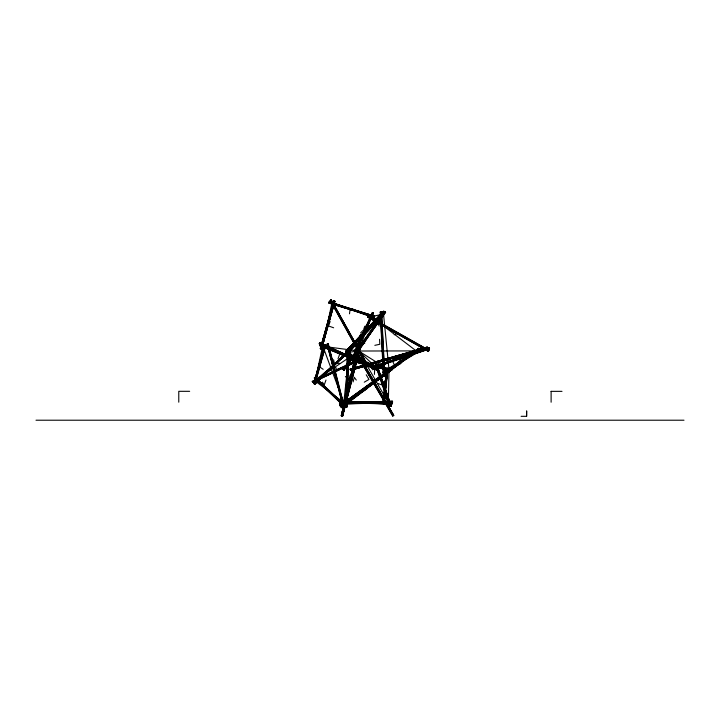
<?xml version="1.0" encoding="UTF-8"?>
<svg xmlns="http://www.w3.org/2000/svg" width="720" height="720" viewBox="0 0 720 720"><rect width="100%" height="100%" fill="white"/><g stroke="black" fill="none" stroke-linecap="round" stroke-linejoin="round"><path stroke-width="1.08" d="M348.759 351.459L347.094 406.845L346.437 407.115L345.735 406.836L347.364 352.548M345.951 407.025L347.616 351.639M346.437 407.115L348.075 351.45M346.905 407.034L348.543 351.27M374.418 374.436L374.67 369.081L372.222 369.729M353.727 361.116L352.998 360.243L352.935 361.494M390.069 370.611L389.79 369.738L390.591 369.36L390.861 370.242L390.069 370.611L356.211 362.295M344.385 405.468L344.439 404.838M351.225 358.704L351.288 357.993L348.651 362.682M341.847 402.417C341.865 399.573 340.659 403.695 341.901 401.994L345.249 402.102M340.344 393.273L343.845 402.678L344.304 401.445L343.134 401.895L343.791 402.597L349.2 352.17L383.526 314.136L382.455 313.308M383.157 382.293L382.833 385.236L377.766 383.445M382.869 403.398L387.171 368.109L387.999 368.541L384.111 403.578L382.869 403.398L386.757 368.361M383.184 403.758L387.171 368.109M383.526 403.272L387.351 368.667M383.706 403.83L387.999 368.541M384.111 403.578L387.684 368.181M349.506 313.821L350.037 309.555M383.031 372.321L383.895 371.79L383.751 372.924L383.031 372.321L386.802 370.026M352.89 369.558L352.971 368.928M370.161 318.969L370.332 317.907M319.77 342.675L319.356 343.908L319.77 342.675L351.225 357.03M340.038 405.639L391.581 368.46L392.175 368.919L392.346 369.576L340.839 406.53L340.038 405.639L391.842 368.559M340.839 406.53L340.074 405.405M391.581 368.46L392.346 369.576M416.403 350.865L416.502 350.28M354.987 360.243L320.004 345.843L319.95 345.078L320.535 344.592L365.814 363.222M377.451 370.044L364.257 364.023L370.422 366.588L370.953 365.337M342.009 404.091C335.934 404.343 342.567 401.031 345.339 402.624M392.301 401.193L392.319 402.552L392.301 401.193L347.571 402.561M373.977 368.127L374.22 367.002M314.928 381.906L332.055 302.49L372.33 317.385M348.912 380.115L350.028 375.426L352.143 378.171M345.654 403.029L342.585 415.998L341.856 416.151L341.262 415.692L346.635 392.994L343.845 402.678L390.897 369.027M347.409 389.754L356.877 349.767M357.39 347.607L360.459 334.638L361.782 334.944L360.459 334.638M341.262 415.692L346.626 393.903M347.391 390.663L356.346 352.836M356.859 350.676L360.702 334.467M341.406 415.953L346.788 393.264M347.553 390.015L357.021 350.028M358.047 345.708L360.603 334.899M341.856 416.151L346.788 395.316M347.301 393.147L361.188 334.485M342.342 416.169L358.056 349.812M358.47 348.084L361.377 335.763M346.428 399.789L358.2 350.073M358.713 347.913L361.53 336.024M384.561 380.871L383.571 384.75L382.428 380.943M345.465 405.135L342.684 415.962L342.018 416.151L341.352 415.692L343.863 405.954M344.97 401.625L346.644 395.127M351.09 377.802L351.927 374.562M352.485 372.393L353.322 369.144M353.88 366.984L358.047 350.748M341.829 414.423L343.782 406.845M350.451 380.862L356.85 355.968M357.408 353.799L358.245 350.55M341.829 414.882L343.773 407.304M348.228 389.979L349.056 386.73M349.614 384.57L358.515 349.929M346.752 397.098L347.589 393.849M351.756 377.613L352.593 374.364M356.211 360.297L357.327 355.968M357.876 353.799L359.271 348.39L359.928 348.84L346.581 400.806M343.125 411.822L344.799 405M346.743 397.746L359.271 348.714M345.276 404.865L342.585 415.998M346.662 399.456L359.739 348.579M342.486 416.151L345.267 405.324M346.662 399.915L359.928 348.84M353.088 381.942L354.285 377.289L356.274 380.088M325.431 346.635L315.153 383.643L314.298 383.922L313.875 383.175L324.45 345.105L325.296 344.826L325.719 345.573L324.873 345.852M313.911 383.607L324.189 346.599M313.875 383.175L324.495 345.87M314.298 383.922L324.576 346.914M314.514 383.409L325.296 344.826M314.811 383.94L325.683 345.141M320.301 348.606L333.639 301.104L334.296 300.852L334.962 301.356L321.624 348.858L320.301 348.606L333.828 300.879M320.499 348.912L333.639 301.104M320.958 348.732L334.296 300.852M320.967 349.11L334.305 301.608L334.962 301.356M321.624 348.858L334.764 301.05M321.435 349.083L334.773 301.59M347.553 389.763L359.433 348.939M319.671 363.366L318.771 366.345L323.181 369.324M371.052 317.313L371.997 317.214L371.907 316.26L380.844 322.524L380.943 323.478L379.989 323.586L371.052 317.313L370.962 316.368L380.421 323.055M379.989 323.586L379.899 322.632L380.844 322.524M346.554 402.012L346.716 401.481M367.074 364.275L367.47 362.979M359.361 403.146L391.743 404.136L392.148 403.533L391.851 402.777L384.039 402.543M371.907 367.101L372.267 368.307L372.573 367.326M428.742 347.886L428.76 348.795L429.426 349.02L429.075 347.814L418.221 351.45M382.113 323.784L428.805 350.145L428.751 350.856L428.166 351.342L367.857 317.286L367.911 316.584L368.496 316.089L375.309 319.932M363.852 328.914L364.743 326.277L369.999 325.872M371.808 317.016L372.258 315.738M325.98 380.052L324.306 384.777L322.335 382.158M330.12 321.507L328.527 325.962L333.639 327.789M338.004 358.839L339.786 353.907L344.529 355.914M360.198 346.851L371.232 316.611L382.5 314.343M389.556 402.984L389.988 401.949M323.406 345.042L322.857 346.284L339.57 391.185M328.734 302.499L329.301 301.833L374.652 316.323L374.076 316.989L329.094 303.156L328.734 302.499L331.947 303.48M329.094 303.156L329.67 302.49L329.301 301.833M374.076 316.989L373.923 315.864L374.589 315.855M376.074 369.081L376.632 367.848M354.708 351.45L372.15 312.939L372.978 312.723L373.392 313.479L355.959 351.99L355.122 352.206L354.708 351.45L355.536 351.234L355.959 351.99M354.744 351.873L372.474 312.678M355.122 352.206L372.978 312.723M355.626 352.26L364.347 333M365.094 331.299L373.356 313.056M368.37 364.176L366.561 363.213L366.624 362.259L369.549 363.762M367.74 362.799L366.561 363.213M357.714 360.63L357.102 361.827L355.887 361.872M372.33 319.032L372.987 317.844M353.124 362.223L347.967 351.072L348.102 350.127L349.047 350.253L354.213 361.404M347.967 351.072L348.912 351.198L349.047 350.253M390.078 406.377L375.255 363.618L375.984 363.051L391.257 405.945L390.519 406.503L389.934 406.026L390.672 405.459L391.257 405.945M376.569 363.537L375.84 364.104L375.255 363.618M323.973 374.58L358.677 351.027L377.307 323.352M379.17 320.589L383.526 314.136L389.007 369.666L388.341 402.678L348.291 402.678M327.105 344.196L327.843 343.665L328.428 344.151L327.69 344.673L327.105 344.196L343.53 406.998L344.277 406.476L328.293 343.8M342.945 406.512L343.683 405.99L344.277 406.476M367.668 387.558L366.696 388.953L362.34 391.797M412.56 352.647L350.568 370.305L350.244 369.549L350.262 369.018L415.467 350.442M350.568 370.305L427.545 347.85L427.221 347.094L417.6 349.83M417.519 349.938L427.221 347.094M414.693 352.035L427.599 348.273M343.053 369.432L384.48 311.625L385.146 311.85L385.587 312.408L344.16 370.215L343.053 369.432L344.16 370.215M343.134 369.657L384.723 311.625M343.602 369.819L385.146 311.85M343.494 369.99L384.93 312.183L385.587 312.408M343.917 370.215L385.506 312.183M327.537 346.932L328.23 345.996M324.666 346.842L325.359 345.933M342.747 405.171L314.343 377.883L315.117 377.343L317.088 379.107M314.361 378.342L315.171 378.441L315.468 377.577M329.481 370.287L332.1 367.101L336.816 368.262M345.591 351.459L383.382 311.364L384.093 311.337L384.48 312.12L346.689 352.215L345.591 351.459L383.652 311.184M345.645 351.855L383.382 311.364M345.87 351.279L384.093 311.337M346.14 351.837L383.931 311.742M345.987 352.242L383.778 312.147L384.48 312.12M346.689 352.215L384.435 311.724M346.419 352.386L384.21 312.291M345.735 406.836L347.094 406.845M360.594 332.991L363.672 329.823L364.581 334.026M398.925 361.521L401.697 358.704L405.603 357.714M378.36 369.801L378.207 370.773L359.811 362.331M314.901 382.446L353.313 346.041L353.736 346.842L314.946 384.147L314.172 383.643L314.352 383.004M314.973 382.869L353.313 346.041M314.649 383.571L353.187 346.491M314.523 384.021L353.736 346.842M353.664 346.419L314.946 384.147M330.147 300.447L330.687 300.078L367.038 365.454L367.686 365.157L366.498 365.823L330.147 300.447L331.119 299.862L366.597 363.204M366.498 365.823L367.146 365.526L330.795 300.159L331.335 299.79M380.214 312.084L381.573 312.048L384.822 376.263L384.12 376.551L383.463 376.308L380.214 312.084L381.573 312.048M383.463 376.308L384.822 376.263M352.89 345.924L353.061 346.941M342.963 402.012L314.847 380.772L349.2 352.17L358.677 351.027L357.354 350.712M395.406 364.761L398.556 362.151M373.392 313.479L372.564 313.704L372.15 312.939M339.777 404.154L339.75 402.795M340.947 406.674L341.838 407.619L340.947 406.674L363.276 389.817M367.551 386.532L371.259 383.769M372.87 382.509L383.67 374.373M385.29 373.104L418.59 348.435L418.995 349.209L341.676 407.691M341.046 407.025L373.356 382.671M374.742 381.51L377.406 379.503M385.389 373.455L418.59 348.435M341.388 407.151L381.303 376.929M385.731 373.572L418.545 348.732M341.352 407.448L389.241 371.196M391.896 369.18L403.425 360.45M413.181 353.061L418.995 349.209M341.739 407.268L383.418 375.714M386.964 373.023L418.896 348.858M343.845 402.678L389.007 369.666L416.232 350.91L382.707 325.35M340.245 406.062L391.959 369.018M340.677 405.873L392.175 368.919M340.578 406.431L392.085 369.477M340.884 406.296L392.382 369.351M400.851 361.908L403.569 359.964M411.705 354.141L416.232 350.91L416.538 352.197M381.024 314.577L381.717 314.091M312.291 381.312L312.867 382.419L312.291 381.312L320.553 377.37M371.142 315.396L372.069 314.757M314.847 380.772L322.146 375.813M336.51 370.692L342.288 367.695M331.119 303.084L332.055 302.49L343.233 322.875M356.796 346.977L357.75 346.374M355.509 352.368L354.384 350.442L355.554 349.758L393.669 415.359L392.643 415.953L356.634 354.294M392.643 415.953L393.813 415.269M387.189 370.143L388.251 369.477M421.605 348.804L420.741 349.335L421.821 349.713L383.751 372.924M382.941 402.966L383.868 402.786M383.094 371.853L421.155 348.642M388.611 368.919L418.779 350.523M383.598 372.276L419.427 350.442M383.301 372.771L387.072 370.467M388.881 369.36L421.875 349.245L417.573 350.361M385.551 402.462L386.217 402.057M364.266 382.185L368.955 379.44L366.219 374.751M383.688 401.796L384.786 401.157M360.909 362.763L361.998 362.133M357.282 354.06L358.002 353.655M386.271 403.695L386.955 403.308M354.384 350.442L355.554 349.758M391.851 402.777L391.743 404.136M347.301 352.152L348.066 351.729M426.33 349.533L427.113 349.119M397.971 364.923L400.959 363.375L396.891 364.743M321.579 346.527L322.407 346.104M364.671 363.69L365.778 363.123M375.822 367.416L377.037 366.831M322.362 376.56L359.811 358.83M312.318 381.735L321.372 377.46M321.876 377.118L346.032 365.706M348.048 364.761L361.134 358.578L361.395 359.469L360.873 359.388M312.687 381.798L345.906 366.111M347.922 365.157L361.008 358.983M313.056 381.852L319.095 378.999M321.102 378.054L346.275 366.174M348.282 365.22L361.377 359.037M312.552 382.194L317.583 379.818M319.599 378.873L359.865 359.856M312.867 382.419L360.387 359.946M348.867 332.811L351.765 337.437M418.257 348.192L418.509 349.038M332.802 303.831L333.684 303.435M412.146 352.629L376.353 367.695L370.179 365.229M394.2 334.746L397.143 333.603L392.805 331.245M383.913 371.826L384.957 371.448M367.857 317.286L368.496 316.089M428.805 350.145L428.166 351.342M388.503 358.767L393.435 357.039L395.631 359.64M377.082 367.389L376.362 368.019L376.983 368.739L370.647 365.364L370.422 366.588M372.96 366.75L411.903 353.583M372.24 367.029L412.236 353.502M415.386 352.44L429.075 347.814M376.785 365.904L410.724 354.339M415.989 352.566L429.408 348.111M372.249 367.668L374.355 366.957M376.461 366.246L410.139 354.861M414.351 353.43L429.084 348.453M371.925 368.01L375.084 366.939M377.19 366.228L409.815 355.194M414.027 353.772L428.76 348.795M372.717 367.821L407.448 356.085M414.819 353.592L429.552 348.615M372.267 368.307L409.428 355.779M412.254 354.789L429.426 349.02M350.19 369.126L415.386 350.55M350.262 369.018L427.383 347.355M350.244 369.549L415.44 350.973M425.061 348.237L427.14 347.202M350.415 369.657L427.374 347.733M350.649 370.197L427.545 347.85M350.397 370.035L368.568 364.86M370.71 364.257L412.389 352.377M415.593 351.459L427.518 348.381M344.664 405.837L345.501 406.395L344.367 406.71M320.004 345.843L320.535 344.592M374.841 345.339L379.827 344.277L379.566 339.282M348.12 348.966L347.463 349.227L348.165 349.506M366.147 402.678L370.926 402.066M551.061 391.356L561.996 391.347M320.49 348.372L321.426 348.552M339.498 402.993L345.096 402.822M348.444 402.723L392.049 401.391M340.002 403.002L344.475 402.867M347.832 402.759L392.553 401.4M339.408 403.47L344.232 403.344M346.473 403.272L392.661 401.877M339.516 403.956L342.873 403.848M346.23 403.749L392.571 402.354M346.482 403.956L392.319 402.552M358.803 348.39L359.271 348.39M359.739 349.038L358.794 348.849M359.784 351.018L416.232 350.91M178.776 402.183L178.776 391.311L189.648 391.311M521.127 416.322L526.644 416.313L526.644 410.877L526.563 416.313M36 420.21L684 420.21M380.088 322.821L381.438 322.821M339.624 363.33L334.278 363.204L333.603 359.667M314.208 382.878L315.153 383.643M341.604 401.247L344.952 401.355M348.309 401.454L370.638 402.138M341.343 401.4L345.186 401.598M349.155 401.634L364.788 402.111M383.769 402.687L392.085 403.029M341.199 401.85L345.672 401.985M349.02 402.093L362.763 402.57M371.7 402.84L391.797 403.461M369.819 402.849L380.979 403.191M384.336 403.29L386.568 403.362M388.8 403.425L392.148 403.533M349.083 402.588L356.904 402.831M359.136 402.894L391.509 403.884M348.462 402.66L350.694 402.723M358.515 402.966L392.004 403.983M341.505 415.521L342.684 415.962M348.048 352.503L349.398 352.584M360.567 337.14L361.872 337.266M347.823 349.587L322.857 346.284L327.996 348.345M349.992 349.875L358.677 351.027M387.522 369.225L386.694 368.793M345.132 402.291L343.809 401.985L343.872 403.353M356.724 361.044L390.591 369.36M356.274 361.053L390.132 369.369M357.03 361.404L390.888 369.729M352.656 360.612L389.79 369.738M356.472 361.674L390.861 370.242M353.727 361.404L389.772 370.251M355.572 362.025L390.528 370.611M350.172 308.484L354.069 309.528M328.941 302.022L373.923 315.864M329.67 302.49L374.652 316.323M329.202 302.49L374.184 316.332M334.089 304.146L373.716 316.332M329.454 302.958L374.436 316.791M328.797 302.967L332.01 303.948M334.152 304.614L373.779 316.8M381.087 315.882L382.032 316.215M337.257 352.053L340.344 353.286M345.492 355.347L347.544 356.166M352.692 358.227L354.744 359.055M356.805 359.874L359.892 361.107M320.229 344.673L365.499 363.303M319.95 345.078L371.016 366.111M319.851 345.564L354.843 359.955M357.354 361.008L370.737 366.516M357.048 361.089L360.135 362.358M333.837 301.41L334.305 301.608M372.402 366.66L377.289 368.757M353.25 357.957L360.351 361.206M370.503 365.832L377.604 369.072M319.905 342.774L351.36 357.138M353.385 358.065L360.486 361.305M370.638 365.94L377.739 369.18M319.509 342.936L351.297 357.534M352.998 358.218L355.023 359.145M368.541 365.409L377.676 369.585M319.563 343.287L351.018 357.651M368.262 365.526L377.397 369.693M319.284 343.404L326.385 346.644M328.419 347.571L330.444 348.498M363.933 363.78L378.207 370.773M319.617 343.647L343.962 354.762M319.221 343.8L346.752 356.409M367.11 362.088L376.632 367.128M374.076 366.174L376.794 367.623M366.624 362.259L372.969 365.625M367.065 362.763L368.874 363.726M373.41 366.138L377.037 368.064M366.399 362.727L369.315 364.23M371.133 365.193L377.478 368.568M371.088 365.625L376.524 368.514M384.012 373.779L384.768 374.184M353.439 360.621L348.831 358.038L349.164 360.009M368.217 316.188L377.946 321.678M379.89 322.785L428.895 350.397M367.911 316.584L428.751 350.856M367.758 317.034L428.445 351.243M345.69 403.893L346.482 404.352M359.622 351.603L389.88 370.512M378.198 321.552L379.332 322.29M356.031 350.172L357.156 350.91M385.947 370.845L387.027 371.574M376.506 365.301L377.424 365.922M371.412 316.116L381.087 322.983M371.997 317.214L375.579 319.716M379.152 322.227L380.943 323.478M370.809 316.863L379.746 323.127M371.547 317.457L380.484 323.73M315.081 381.357L316.17 382.113M361.134 358.578L360.639 358.92M371.232 316.611L372.996 317.952M379.17 322.659L380.934 324.009M343.845 403.542L344.682 404.19M351.567 358.713L352.62 359.55M342.738 403.056L343.584 403.731M356.337 360.126L357.156 360.801M316.107 379.089L316.935 379.791M384.93 312.183L384.48 311.625M359.478 351.783L376.353 367.695L388.341 402.678L384.984 396.828M318.708 380.646L342.234 402.876M315.117 377.343L341.883 402.642M315.486 378.027L341.442 402.561M314.658 377.469L316.278 379.008M318.708 381.303L341.415 402.768M314.91 377.955L316.539 379.494M318.159 381.024L342.486 404.028M315.171 378.441L342.747 404.514M314.343 377.883L315.963 379.413M317.583 380.952L342.729 404.721M345.375 376.479L347.058 378.081L347.031 372.915M350.703 346.995L351.675 347.949M344.304 366.867L345.123 367.704M414.009 352.17L414.864 353.223M332.784 303.597L333.414 304.38M344.97 402.732L345.78 403.821M348.417 351.081L349.2 352.17M316.503 379.989L317.214 381.105M389.475 403.389L389.997 404.262M353.349 361.125L354.024 362.277M357.102 352.737L393.669 415.359L356.481 351.801M356.706 352.971L363.456 364.536M364.581 366.462L373.581 381.879M374.706 383.805L383.148 398.25M384.273 400.176L393.273 415.593M354.924 350.118L393.228 415.611M356.211 353.25L392.841 415.845M359.235 351.999L360.351 353.943M361.476 355.896L365.949 363.69M367.074 365.643L383.859 394.875M331.2 299.907L367.551 365.283M331.119 299.862L367.47 365.229M330.282 300.33L366.714 365.751M346.428 328.698L349.623 334.521M350.685 336.465L353.88 342.288M354.951 344.232L356.013 346.167M363.6 341.019L364.761 343.233M392.697 361.359L394.623 365.418M349.182 350.748L354.339 361.899M349.074 351.009L354.231 362.16M348.912 351.198L354.078 362.349M348.507 350.667L353.466 362.745L347.841 350.577M348.417 351.333L353.574 362.484M387.081 371.088L387.567 372.177M377.46 321.867L377.118 321.102L379.161 326.052M419.949 350.118L420.489 351.36M342.081 403.407L342.54 404.478M383.778 401.031L384.219 402.12M376.434 363.177L384.876 387.558M385.605 389.682L391.113 405.585M375.984 363.051L391.014 406.323M375.912 363.582L390.6 405.981M375.84 364.104L390.519 406.503M375.498 363.24L390.177 405.639M427.194 347.625L427.356 348.111M350.433 369.279L350.595 369.774M367.983 363.249L368.388 364.536M343.143 404.667L343.431 405.603M328.185 344.511L344.025 406.836M327.843 343.665L343.683 405.99M327.762 344.169L343.611 406.494M327.69 344.673L343.53 406.998M327.348 343.827L343.197 406.152M327.24 344.538L343.089 406.863M328.941 348.786L329.184 349.74M365.697 363.942L365.994 365.22M386.514 369.054L386.775 370.341M321.903 344.358L321.975 345.123M358.848 360L358.902 361.116M381.384 311.868L384.606 376.461M380.916 311.805L384.12 376.551M380.43 311.895L383.643 376.488M423.504 347.931L423.531 348.831M324.306 346.878L324.342 348.012M551.115 391.347L551.115 402.219M388.341 401.994L388.341 403.353"/></g></svg>
